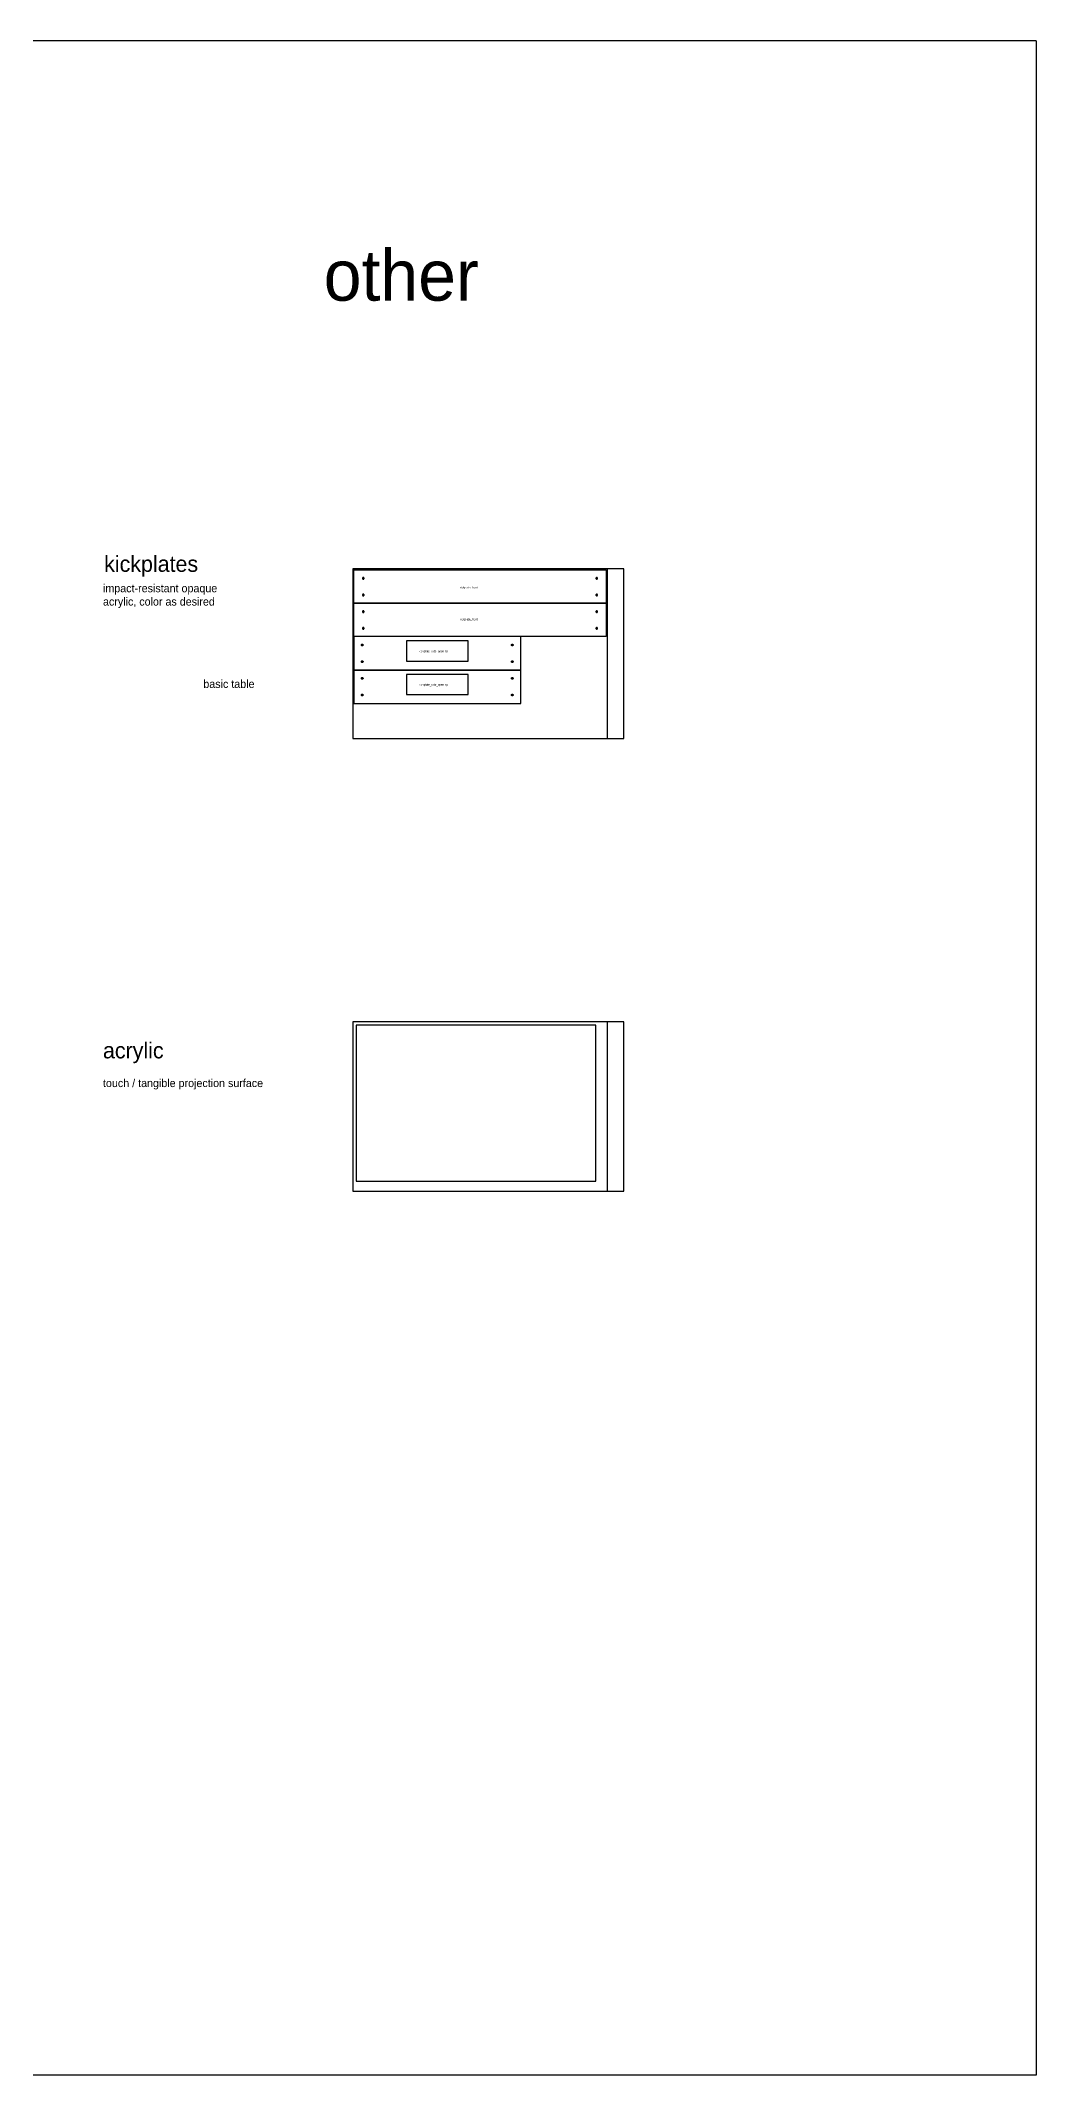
# Model space of a CAD drawing. Header units: millimetres. Extents: x -3535 to 20483, y -3090 to 7277.
# Drawn here: x 17498 to 20483, y -1007 to 5095 of the extents above; entities that cross this region are included whole.
import ezdxf

# ---------------------------------------------------------------- set-up
doc = ezdxf.new("R2010")
doc.units = ezdxf.units.MM
doc.header["$MEASUREMENT"] = 0
doc.layers.add('T_ANNO', color=6, linetype='Continuous', plot=False)
doc.layers.add('T_PART_NAME_NOPRINT', color=7, linetype='Continuous', plot=False)
doc.layers.add('T_CUT_HOLE_5MM', color=2, linetype='Continuous')
doc.layers.add('T_CUT_THRU', color=7, linetype='Continuous')

msp = doc.modelspace()

# ---------------------------------------------------------------- linework, layer by layer
msp.add_lwpolyline([(18444.4, 2142.5), (18444.4, 1674.5), (19162.4, 1674.5), (19162.4, 2142.5)], close=True)
at = {"layer": 'T_ANNO'}
for p, q in [((20483.3, 5094.5), (-666.3, 5094.5)), ((20483.3, 5094.5), (20483.3, -1007.4)), ((20483.3, -1007.4), (-666.3, -1007.4))]:
    msp.add_line(p, q, dxfattribs=at)
at = {"layer": 'T_ANNO', "color": 5}
for p, q in [((19196.4, 3510.2), (19196.4, 3002.2)), ((19196.4, 2152.5), (19196.4, 1644.5))]:
    msp.add_line(p, q, dxfattribs=at)
at = {"layer": 'T_ANNO'}
for points in [[(18434.4, 3002.2), (19247.2, 3002.2), (19247.2, 3510.2), (18434.4, 3510.2)], [(18434.4, 1644.5), (19247.2, 1644.5), (19247.2, 2152.5), (18434.4, 2152.5)]]:
    msp.add_lwpolyline(points, close=True, dxfattribs=at)
at = {"layer": 'T_CUT_HOLE_5MM'}
for points in [[(18466.2, 3479.8), (18466.8, 3480.1), (18467.2, 3480.5), (18467.6, 3481), (18467.8, 3481.6), (18467.9, 3482.2), (18467.8, 3482.8), (18467.6, 3483.4), (18467.2, 3483.9), (18466.8, 3484.3), (18466.2, 3484.6), (18465.6, 3484.7), (18464.9, 3484.6), (18464.3, 3484.4), (18463.8, 3484.1), (18463.4, 3483.6), (18463.1, 3483.1), (18462.9, 3482.5), (18462.9, 3481.9), (18463.1, 3481.3), (18463.4, 3480.7), (18463.8, 3480.3), (18464.3, 3479.9), (18464.9, 3479.7), (18465.6, 3479.7)], [(19166.2, 3479.8), (19166.8, 3480.1), (19167.2, 3480.5), (19167.6, 3481), (19167.8, 3481.6), (19167.9, 3482.2), (19167.8, 3482.8), (19167.6, 3483.4), (19167.2, 3483.9), (19166.8, 3484.3), (19166.2, 3484.6), (19165.6, 3484.7), (19164.9, 3484.6), (19164.3, 3484.4), (19163.8, 3484.1), (19163.4, 3483.6), (19163.1, 3483.1), (19162.9, 3482.5), (19162.9, 3481.9), (19163.1, 3481.3), (19163.4, 3480.7), (19163.8, 3480.3), (19164.3, 3479.9), (19164.9, 3479.7), (19165.6, 3479.7)], [(18466.2, 3429.8), (18466.8, 3430.1), (18467.2, 3430.5), (18467.6, 3431), (18467.8, 3431.6), (18467.9, 3432.2), (18467.8, 3432.8), (18467.6, 3433.4), (18467.2, 3433.9), (18466.8, 3434.3), (18466.2, 3434.6), (18465.6, 3434.7), (18464.9, 3434.6), (18464.3, 3434.4), (18463.8, 3434.1), (18463.4, 3433.6), (18463.1, 3433.1), (18462.9, 3432.5), (18462.9, 3431.9), (18463.1, 3431.3), (18463.4, 3430.7), (18463.8, 3430.3), (18464.3, 3429.9), (18464.9, 3429.7), (18465.6, 3429.7)], [(19166.2, 3429.8), (19166.8, 3430.1), (19167.2, 3430.5), (19167.6, 3431), (19167.8, 3431.6), (19167.9, 3432.2), (19167.8, 3432.8), (19167.6, 3433.4), (19167.2, 3433.9), (19166.8, 3434.3), (19166.2, 3434.6), (19165.6, 3434.7), (19164.9, 3434.6), (19164.3, 3434.4), (19163.8, 3434.1), (19163.4, 3433.6), (19163.1, 3433.1), (19162.9, 3432.5), (19162.9, 3431.9), (19163.1, 3431.3), (19163.4, 3430.7), (19163.8, 3430.3), (19164.3, 3429.9), (19164.9, 3429.7), (19165.6, 3429.7)], [(18466.2, 3379.8), (18466.8, 3380.1), (18467.2, 3380.5), (18467.6, 3381), (18467.8, 3381.6), (18467.9, 3382.2), (18467.8, 3382.8), (18467.6, 3383.4), (18467.2, 3383.9), (18466.8, 3384.3), (18466.2, 3384.6), (18465.6, 3384.7), (18464.9, 3384.6), (18464.3, 3384.4), (18463.8, 3384.1), (18463.4, 3383.6), (18463.1, 3383.1), (18462.9, 3382.5), (18462.9, 3381.9), (18463.1, 3381.3), (18463.4, 3380.7), (18463.8, 3380.3), (18464.3, 3379.9), (18464.9, 3379.7), (18465.6, 3379.7)], [(19166.2, 3379.8), (19166.8, 3380.1), (19167.2, 3380.5), (19167.6, 3381), (19167.8, 3381.6), (19167.9, 3382.2), (19167.8, 3382.8), (19167.6, 3383.4), (19167.2, 3383.9), (19166.8, 3384.3), (19166.2, 3384.6), (19165.6, 3384.7), (19164.9, 3384.6), (19164.3, 3384.4), (19163.8, 3384.1), (19163.4, 3383.6), (19163.1, 3383.1), (19162.9, 3382.5), (19162.9, 3381.9), (19163.1, 3381.3), (19163.4, 3380.7), (19163.8, 3380.3), (19164.3, 3379.9), (19164.9, 3379.7), (19165.6, 3379.7)], [(18466.2, 3329.8), (18466.8, 3330.1), (18467.2, 3330.5), (18467.6, 3331), (18467.8, 3331.6), (18467.9, 3332.2), (18467.8, 3332.8), (18467.6, 3333.4), (18467.2, 3333.9), (18466.8, 3334.3), (18466.2, 3334.6), (18465.6, 3334.7), (18464.9, 3334.6), (18464.3, 3334.4), (18463.8, 3334.1), (18463.4, 3333.6), (18463.1, 3333.1), (18462.9, 3332.5), (18462.9, 3331.9), (18463.1, 3331.3), (18463.4, 3330.7), (18463.8, 3330.3), (18464.3, 3329.9), (18464.9, 3329.7), (18465.6, 3329.7)], [(19166.2, 3329.8), (19166.8, 3330.1), (19167.2, 3330.5), (19167.6, 3331), (19167.8, 3331.6), (19167.9, 3332.2), (19167.8, 3332.8), (19167.6, 3333.4), (19167.2, 3333.9), (19166.8, 3334.3), (19166.2, 3334.6), (19165.6, 3334.7), (19164.9, 3334.6), (19164.3, 3334.4), (19163.8, 3334.1), (19163.4, 3333.6), (19163.1, 3333.1), (19162.9, 3332.5), (19162.9, 3331.9), (19163.1, 3331.3), (19163.4, 3330.7), (19163.8, 3330.3), (19164.3, 3329.9), (19164.9, 3329.7), (19165.6, 3329.7)], [(18461.6, 3279.8), (18461.1, 3280.1), (18460.6, 3280.5), (18460.2, 3281), (18460, 3281.6), (18459.9, 3282.2), (18460, 3282.8), (18460.2, 3283.4), (18460.6, 3283.9), (18461.1, 3284.3), (18461.6, 3284.6), (18462.3, 3284.7), (18462.9, 3284.6), (18463.5, 3284.4), (18464, 3284.1), (18464.4, 3283.6), (18464.7, 3283.1), (18464.9, 3282.5), (18464.9, 3281.9), (18464.7, 3281.3), (18464.4, 3280.7), (18464, 3280.3), (18463.5, 3279.9), (18462.9, 3279.7), (18462.3, 3279.7)], [(18461.6, 3229.8), (18461.1, 3230.1), (18460.6, 3230.5), (18460.2, 3231), (18460, 3231.6), (18459.9, 3232.2), (18460, 3232.8), (18460.2, 3233.4), (18460.6, 3233.9), (18461.1, 3234.3), (18461.6, 3234.6), (18462.3, 3234.7), (18462.9, 3234.6), (18463.5, 3234.4), (18464, 3234.1), (18464.4, 3233.6), (18464.7, 3233.1), (18464.9, 3232.5), (18464.9, 3231.9), (18464.7, 3231.3), (18464.4, 3230.7), (18464, 3230.3), (18463.5, 3229.9), (18462.9, 3229.7), (18462.3, 3229.7)], [(18911.6, 3279.8), (18911.1, 3280.1), (18910.6, 3280.5), (18910.2, 3281), (18910, 3281.6), (18909.9, 3282.2), (18910, 3282.8), (18910.2, 3283.4), (18910.6, 3283.9), (18911.1, 3284.3), (18911.6, 3284.6), (18912.3, 3284.7), (18912.9, 3284.6), (18913.5, 3284.4), (18914, 3284.1), (18914.4, 3283.6), (18914.7, 3283.1), (18914.9, 3282.5), (18914.9, 3281.9), (18914.7, 3281.3), (18914.4, 3280.7), (18914, 3280.3), (18913.5, 3279.9), (18912.9, 3279.7), (18912.3, 3279.7)], [(18911.6, 3229.8), (18911.1, 3230.1), (18910.6, 3230.5), (18910.2, 3231), (18910, 3231.6), (18909.9, 3232.2), (18910, 3232.8), (18910.2, 3233.4), (18910.6, 3233.9), (18911.1, 3234.3), (18911.6, 3234.6), (18912.3, 3234.7), (18912.9, 3234.6), (18913.5, 3234.4), (18914, 3234.1), (18914.4, 3233.6), (18914.7, 3233.1), (18914.9, 3232.5), (18914.9, 3231.9), (18914.7, 3231.3), (18914.4, 3230.7), (18914, 3230.3), (18913.5, 3229.9), (18912.9, 3229.7), (18912.3, 3229.7)], [(18461.6, 3179.8), (18461.1, 3180.1), (18460.6, 3180.5), (18460.2, 3181), (18460, 3181.6), (18459.9, 3182.2), (18460, 3182.8), (18460.2, 3183.4), (18460.6, 3183.9), (18461.1, 3184.3), (18461.6, 3184.6), (18462.3, 3184.7), (18462.9, 3184.6), (18463.5, 3184.4), (18464, 3184.1), (18464.4, 3183.6), (18464.7, 3183.1), (18464.9, 3182.5), (18464.9, 3181.9), (18464.7, 3181.3), (18464.4, 3180.7), (18464, 3180.3), (18463.5, 3179.9), (18462.9, 3179.7), (18462.3, 3179.7)], [(18911.6, 3179.8), (18911.1, 3180.1), (18910.6, 3180.5), (18910.2, 3181), (18910, 3181.6), (18909.9, 3182.2), (18910, 3182.8), (18910.2, 3183.4), (18910.6, 3183.9), (18911.1, 3184.3), (18911.6, 3184.6), (18912.3, 3184.7), (18912.9, 3184.6), (18913.5, 3184.4), (18914, 3184.1), (18914.4, 3183.6), (18914.7, 3183.1), (18914.9, 3182.5), (18914.9, 3181.9), (18914.7, 3181.3), (18914.4, 3180.7), (18914, 3180.3), (18913.5, 3179.9), (18912.9, 3179.7), (18912.3, 3179.7)], [(18461.6, 3129.8), (18461.1, 3130.1), (18460.6, 3130.5), (18460.2, 3131), (18460, 3131.6), (18459.9, 3132.2), (18460, 3132.8), (18460.2, 3133.4), (18460.6, 3133.9), (18461.1, 3134.3), (18461.6, 3134.6), (18462.3, 3134.7), (18462.9, 3134.6), (18463.5, 3134.4), (18464, 3134.1), (18464.4, 3133.6), (18464.7, 3133.1), (18464.9, 3132.5), (18464.9, 3131.9), (18464.7, 3131.3), (18464.4, 3130.7), (18464, 3130.3), (18463.5, 3129.9), (18462.9, 3129.7), (18462.3, 3129.7)], [(18911.6, 3129.8), (18911.1, 3130.1), (18910.6, 3130.5), (18910.2, 3131), (18910, 3131.6), (18909.9, 3132.2), (18910, 3132.8), (18910.2, 3133.4), (18910.6, 3133.9), (18911.1, 3134.3), (18911.6, 3134.6), (18912.3, 3134.7), (18912.9, 3134.6), (18913.5, 3134.4), (18914, 3134.1), (18914.4, 3133.6), (18914.7, 3133.1), (18914.9, 3132.5), (18914.9, 3131.9), (18914.7, 3131.3), (18914.4, 3130.7), (18914, 3130.3), (18913.5, 3129.9), (18912.9, 3129.7), (18912.3, 3129.7)]]:
    msp.add_lwpolyline(points, close=True, dxfattribs=at)
at = {"layer": 'T_CUT_THRU'}
for points in [[(19193.4, 3507.2), (19193.4, 3407.2), (18437.4, 3407.2), (18437.4, 3507.2)], [(19193.4, 3407.2), (19193.4, 3307.2), (18437.4, 3307.2), (18437.4, 3407.2)], [(18437.4, 3307.2), (18437.4, 3207.2), (18937.4, 3207.2), (18937.4, 3307.2)], [(18779.9, 3234.2), (18779.9, 3294.2), (18594.9, 3294.2), (18594.9, 3234.2)], [(18437.4, 3207.2), (18437.4, 3107.2), (18937.4, 3107.2), (18937.4, 3207.2)], [(18779.9, 3134.2), (18779.9, 3194.2), (18594.9, 3194.2), (18594.9, 3134.2)]]:
    msp.add_lwpolyline(points, close=True, dxfattribs=at)

# ---------------------------------------------------------------- texts
at = {"layer": 'T_ANNO', "attachment_point": 1}
for s, width, heights, insert, char_height in [('\\A1;{\\H1x;other}', 147.766, [11.6], (18346.9, 4467.2), 152.4), ('kickplates', 30.657, [0], (17688.6, 3549.6), 48), ('\\A1;impact-resistant opaque\\Pacrylic, color as desired', 630.73, [200.3], (17685.2, 3464.4), 24), ('\\A1;basic table', 245.538, [21.2], (17986, 3177.5), 24), ('acrylic', 616.01, [0], (17685, 2090.4), 48), ('\\A1;touch / tangible projection surface', 630.73, [200.3], (17685.2, 1980.4), 24)]:
    msp.add_mtext_dynamic_manual_height_columns(s, width=width, gutter_width=50, heights=heights, dxfattribs=dict(at, insert=insert, char_height=char_height))
at = {"layer": 'T_PART_NAME_NOPRINT', "char_height": 6, "attachment_point": 1}
for s, insert in [('kickplate_front', (18754.7, 3457.8)), ('kickplate_front', (18754.7, 3362.2)), ('kickplate_side_opening', (18632.6, 3266.6)), ('kickplate_side_opening', (18632.6, 3166.3))]:
    msp.add_mtext_dynamic_manual_height_columns(s, width=220.918, gutter_width=50, heights=[113.4], dxfattribs=dict(at, insert=insert))

doc.saveas('drawing.dxf')
